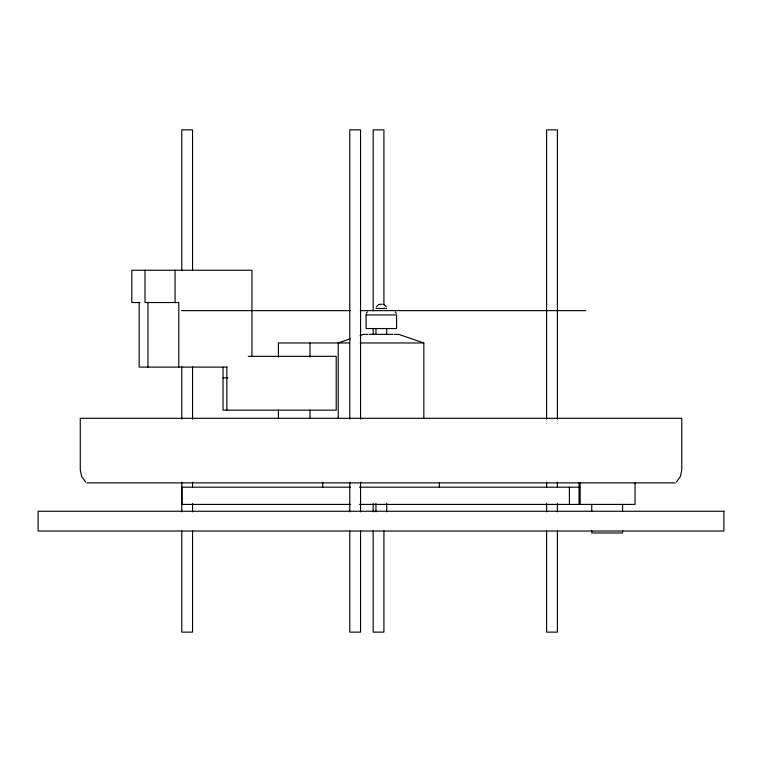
<?xml version="1.0" encoding="UTF-8"?>
<svg xmlns="http://www.w3.org/2000/svg" width="762" height="762" viewBox="0 0 762 762"><rect width="100%" height="100%" fill="white"/><g stroke="black" fill="none" stroke-linecap="round" stroke-linejoin="round"><path stroke-width="1.14" d="M366.389 313.344L367.351 311.887M376.257 306.886L378.666 304.467L382.362 304.171M676.446 481.965L680.39 476.526L681.78 469.964L681.78 418.3L80.267 418.3L80.267 469.964L81.658 476.526L85.601 481.965M350.244 338.852L338.214 342.967L338.214 418.3M360.083 335.48L363.36 334.356L367.827 334.356M140.027 302.533L131.836 302.533L131.836 270.243L251.946 270.243L251.946 356.34M375.961 308.477L386.696 308.477M181.461 310.629L350.215 310.629M360.216 310.629L585.711 310.629M369.208 334.356L392.84 334.356M394.221 334.356L398.688 334.356L423.834 342.967L423.834 418.3M349.034 342.967L278.435 342.967L278.435 357.092M360.169 342.967L423.834 342.967M248.288 356.34L336.213 356.34L336.213 410.156L223.047 410.156L223.037 367.103M226.933 367.103L139.17 367.103L139.17 302.533M223.037 377.866L227.886 377.866M86.858 482.879L675.189 482.879M350.53 487.185L181.918 487.185L181.918 504.406L350.568 504.406M359.521 487.185L579.625 487.185M359.521 504.406L635.041 504.406L635.041 482.879M383.991 304.467L386.41 306.886M395.316 311.887L396.278 313.344M622.592 504.406L622.592 511.264M622.592 530.704L622.592 532.99L591.76 532.99L591.76 530.704M591.76 504.406L591.76 511.264M580.149 482.879L580.149 504.406M579.072 482.879L579.072 504.406M569.404 487.185L569.414 504.406M557.384 419.09L557.384 129.864L546.621 129.864L546.621 419.09M557.384 482.165L557.384 486.928M557.384 503.587L557.384 511.921M557.384 530.962L557.384 632.136L546.621 632.136L546.621 530.962M546.621 482.165L546.621 486.928M546.621 503.587L546.621 511.921M439.379 482.489L439.379 487.185M386.715 328.546L386.715 334.489M386.715 503.492L386.715 511.826M383.915 304.829L383.915 129.864L373.161 129.864L373.161 310.782M383.915 530.962L383.915 632.136L373.161 632.136L373.161 530.962M375.952 328.546L375.952 334.489M375.952 503.492L375.952 511.826M373.161 328.632L373.161 334.585M373.161 503.587L373.161 511.921M360.55 419.09L360.55 129.864L349.787 129.864L349.787 419.09M360.55 482.165L360.55 511.921M360.55 530.962L360.55 632.136L349.787 632.136L349.787 530.962M349.787 482.165L349.787 511.921M322.707 482.298L322.707 486.947M309.991 342.967L309.991 357.092M309.991 410.061L309.991 418.3M278.435 410.061L278.435 418.3M226.857 367.103L226.876 410.156M192.548 270.31L192.548 129.864L181.785 129.864L181.785 270.31M192.548 366.722L192.548 419.09M192.548 482.165L192.548 486.928M192.548 503.587L192.548 511.921M192.548 530.962L192.548 632.136L181.785 632.136L181.785 530.962M181.785 366.722L181.785 419.09M181.785 482.165L181.785 511.921M178.794 367.103L178.794 302.533L145.009 302.533L145.009 270.243M175.06 270.243L175.06 302.533M147.942 302.533L147.942 367.103M366.103 314.935L366.084 328.546L396.583 328.546L396.573 314.935L366.084 314.935M723.9 511.254L38.1 511.254L38.1 531.028L723.9 531.028L723.9 511.254"/></g></svg>
